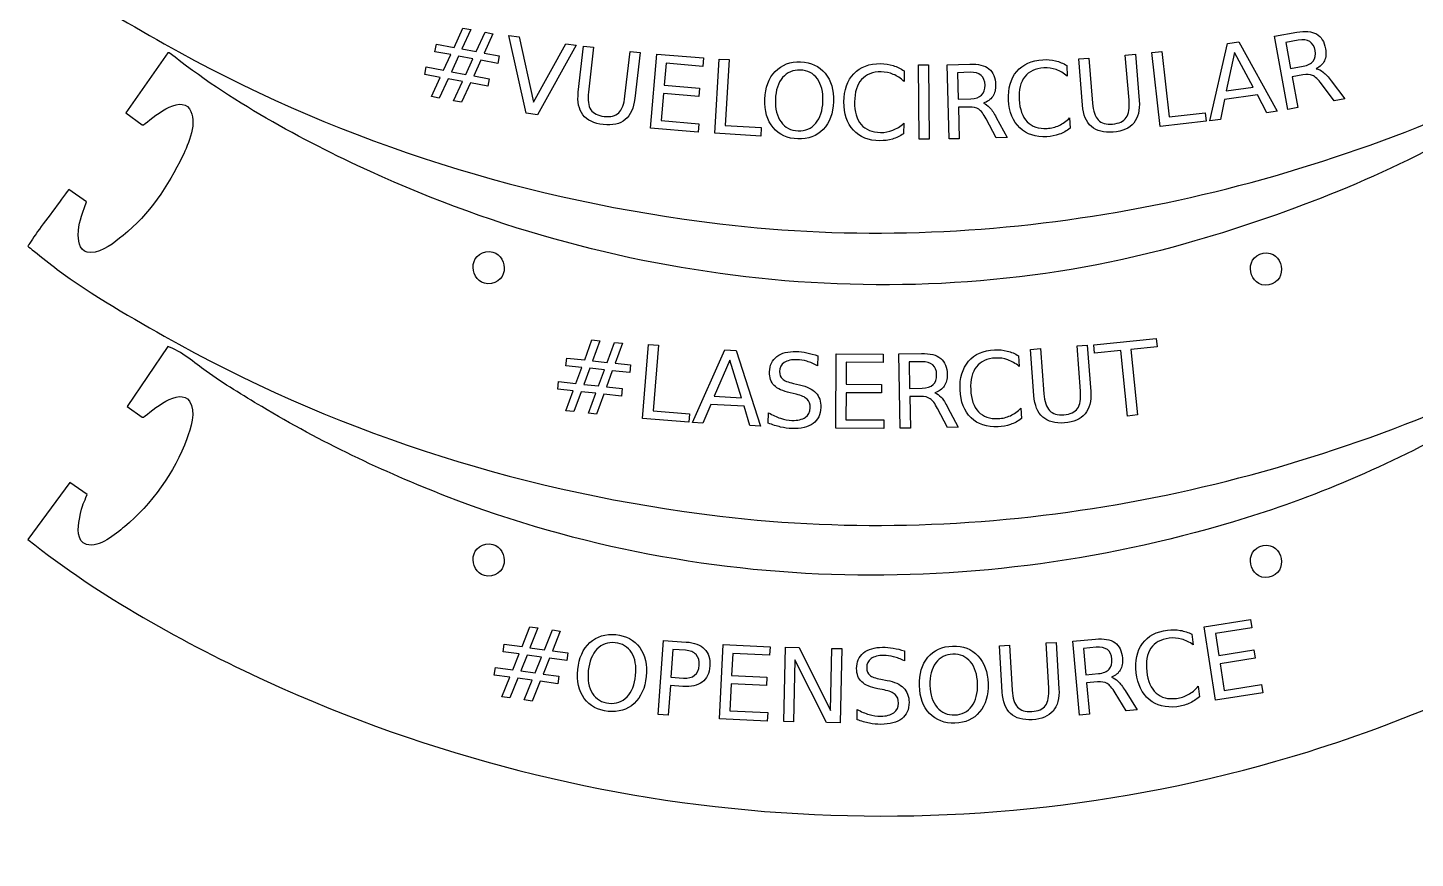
# Model space of a CAD drawing. Extents: x 2 to 268, y -2 to 104.
# Drawn here: x 2 to 88.4, y -1.7 to 50 of the extents above; entities that cross this region are included whole.
import ezdxf

# ---------------------------------------------------------------- set-up
doc = ezdxf.new("R2010")
doc.units = 0
doc.layers.add('all_text', color=7, linetype='CONTINUOUS')
doc.layers.add('original', color=7, linetype='CONTINUOUS')

msp = doc.modelspace()

# ---------------------------------------------------------------- linework, layer by layer
at = {"layer": 'all_text', "color": 7}
for points in [[(29.60292, 49.91406), (29.04889, 48.70877), (29.93876, 48.54194), (30.49584, 49.74667), (30.98344, 49.65527), (30.43245, 48.4494), (31.38327, 48.27115), (31.29527, 47.80184), (30.2256, 48.00237), (29.78488, 47.03135), (30.75399, 46.84967), (30.66659, 46.38341), (29.57863, 46.58736), (29.02517, 45.38512), (28.53757, 45.47652), (29.08798, 46.67934), (28.19507, 46.84673), (27.64465, 45.64391), (27.154, 45.73591), (27.70747, 46.93816), (26.74751, 47.11812), (26.83491, 47.58439), (27.90763, 47.38329), (28.35443, 48.35316), (27.37314, 48.53712), (27.46114, 49.00644), (28.56129, 48.80019), (29.10923, 50.00663)], [(33.0587, 44.71622), (31.98107, 49.55269), (32.62838, 49.45789), (33.51451, 45.38903), (35.53362, 49.03226), (36.17787, 48.93786), (33.76124, 44.61332)], [(72.04536, 48.48241), (72.6678, 48.55201), (73.12338, 44.47531), (75.36356, 44.72566), (75.42206, 44.20182), (72.55944, 43.88191)], [(76.74489, 49.05659), (77.44773, 49.15743), (79.85151, 44.82573), (79.20699, 44.73323), (78.62093, 45.84883), (76.55539, 45.55248), (76.30664, 44.31711), (75.65291, 44.22331)], [(77.1824, 48.49603), (76.66863, 46.09499), (78.3536, 46.33674)], [(29.73497, 48.09434), (28.84815, 48.26059), (28.40134, 47.29072), (29.29426, 47.12332)], [(41.1901, 48.39129), (44.10665, 48.14478), (44.06225, 47.61955), (41.76979, 47.81331), (41.65437, 46.44772), (43.85105, 46.26205), (43.80665, 45.73683), (41.60996, 45.92249), (41.46869, 44.25104), (43.81677, 44.05257), (43.77237, 43.52735), (40.80021, 43.77856)], [(45.08261, 48.07942), (45.70776, 48.04112), (45.45691, 43.94672), (47.70682, 43.80888), (47.67462, 43.28276), (44.79956, 43.4589)], [(50.15478, 47.90185)], [(57.49244, 47.71092), (58.11873, 47.71692), (58.16203, 43.08795), (57.53574, 43.08195)], [(66.73567, 47.67589)], [(50.13628, 47.39369)], [(56.60664, 47.33991)], [(82.28234, 47.4737)], [(61.54333, 45.32979)], [(37.65299, 30.5299), (37.19399, 29.28531), (38.0941, 29.18791), (38.55619, 30.43216), (39.04941, 30.37876), (38.59349, 29.13383), (39.55525, 29.02977), (39.50385, 28.55505), (38.42186, 28.67212), (38.05769, 27.66989), (39.03795, 27.56382), (38.98695, 27.09218), (37.88647, 27.21126), (37.42779, 25.96975), (36.93458, 26.02315), (37.39017, 27.26499), (36.48697, 27.36269), (36.03138, 26.12085), (35.53508, 26.17455), (35.99375, 27.41606), (35.02273, 27.52112), (35.07373, 27.99276), (36.1588, 27.87535), (36.52914, 28.87692), (35.53654, 28.98432), (35.58794, 29.45904), (36.70075, 29.33863), (37.15359, 30.58389)], [(40.67298, 30.30496), (41.29736, 30.25576), (40.97521, 26.16635), (43.22238, 25.98933), (43.18098, 25.46386), (40.30943, 25.69007)], [(68.41443, 30.28744), (72.31022, 30.68518), (72.36372, 30.16081), (70.72891, 29.9939), (71.14555, 25.91304), (70.51939, 25.84914), (70.10274, 29.93), (68.46793, 29.76309)], [(45.42502, 29.97149), (46.13402, 29.93319), (47.64595, 25.21558), (46.99578, 25.25068), (46.63878, 26.45922), (44.55512, 26.57179), (44.06999, 25.40874), (43.41053, 25.44434)], [(51.22509, 29.59256)], [(52.37677, 29.72484), (55.30368, 29.70894), (55.30068, 29.18185), (53.00008, 29.19435), (52.99308, 27.82391), (55.19757, 27.81201), (55.19457, 27.28492), (52.99009, 27.29692), (52.98109, 25.61952), (55.3375, 25.60672), (55.3345, 25.07963), (52.35178, 25.09583)], [(63.73203, 29.5986)], [(37.9256, 28.72587), (37.02857, 28.82297), (36.65823, 27.8214), (37.56143, 27.7237)], [(45.74468, 29.33631), (44.77208, 27.08176), (46.47182, 26.98996)], [(75.29762, 12.72583), (78.19043, 13.17157), (78.27073, 12.65062), (75.99693, 12.30026), (76.20564, 10.94579), (78.38444, 11.28151), (78.46474, 10.76056), (76.28594, 10.42484), (76.54139, 8.76699), (78.87035, 9.12585), (78.95065, 8.60489), (76.00268, 8.15065)], [(33.78591, 12.65206), (33.29155, 11.42108), (34.18852, 11.29803), (34.68595, 12.52858), (35.17744, 12.46118), (34.68615, 11.22979), (35.64456, 11.09831), (35.57966, 10.62525), (34.50146, 10.77316), (34.10881, 9.78173), (35.08565, 9.64772), (35.02115, 9.17774), (33.92452, 9.32818), (33.43058, 8.10028), (32.93909, 8.16768), (33.42996, 9.39601), (32.52991, 9.51948), (32.03905, 8.29116), (31.54449, 8.35896), (32.03842, 9.58686), (31.0708, 9.71961), (31.1353, 10.18959), (32.21658, 10.04126), (32.61536, 11.03184), (31.62624, 11.16754), (31.69114, 11.6406), (32.80006, 11.48847), (33.28827, 12.72028)], [(38.64542, 12.23548)], [(74.5359, 12.25677)], [(38.59452, 11.72954)], [(45.32365, 11.62367), (48.24722, 11.48292), (48.22182, 10.95643), (45.92385, 11.06706), (45.85795, 9.69819), (48.05992, 9.59218), (48.03452, 9.06569), (45.83256, 9.1717), (45.75186, 7.49622), (48.10558, 7.3829), (48.08018, 6.85641), (45.10087, 6.99985)], [(49.21275, 11.44653), (50.0559, 11.42773), (52.02174, 7.51035), (52.10794, 11.38202), (52.71551, 11.36852), (52.61242, 6.74049), (51.76927, 6.75929), (49.80343, 10.67667), (49.71723, 6.805), (49.10966, 6.8185)], [(59.62709, 11.52398)], [(34.00689, 10.84098), (33.113, 10.96361), (32.71421, 9.97303), (33.61425, 9.84955)], [(59.64239, 11.01571)], [(69.51799, 9.58143)]]:
    msp.add_lwpolyline(points, close=True, dxfattribs=at)
for points in [[(81.44881, 47.10301), (80.77791, 46.97972), (81.13152, 45.05547), (80.51552, 44.94227), (79.67884, 49.49521), (81.06943, 49.75075)], [(36.30367, 46.01556), (36.62937, 48.88681)], [(36.62937, 48.88681), (37.25478, 48.81591), (36.93781, 46.0216)], [(39.20838, 45.76404), (39.52535, 48.55835), (40.15076, 48.48745), (39.82505, 45.61611)], [(81.16245, 49.24451), (80.38787, 49.1022)], [(80.38787, 49.1022), (80.68489, 47.48595), (81.45946, 47.62829)], [(60.6628, 45.09155), (59.98093, 45.07275), (60.03473, 43.11702), (59.40865, 43.09982), (59.28131, 47.72724), (60.69464, 47.76614)], [(66.73573, 47.67585), (66.77103, 47.01637)], [(67.47858, 48.08296), (68.10586, 48.13476), (68.33733, 45.33207)], [(67.71643, 45.203), (67.47858, 48.08296)], [(70.61471, 45.52016), (70.38324, 48.32284), (71.01053, 48.37464), (71.24837, 45.4947)], [(56.60672, 47.33991), (56.60072, 46.67951)], [(60.70882, 47.25167), (59.92157, 47.22997)], [(59.92157, 47.22997), (59.96677, 45.58728), (60.75402, 45.60898)], [(83.20832, 46.72335), (84.06211, 45.59402), (83.40037, 45.47242), (82.60328, 46.53335)], [(62.3431, 44.44609), (63.01328, 43.19901), (62.34071, 43.18051), (61.71606, 44.3513)], [(66.91025, 44.41871), (66.94525, 43.76542)], [(56.57711, 44.07823), (56.57111, 43.42403)], [(67.59289, 27.40602), (67.38849, 30.21081), (68.01624, 30.25651), (68.22628, 27.3744)], [(51.22517, 29.59263), (51.20747, 28.98207)], [(57.63581, 27.06822), (56.9538, 27.05532), (56.9907, 25.09919), (56.36449, 25.08739), (56.27729, 29.71575), (57.6909, 29.74235)], [(63.73204, 29.59856), (63.76144, 28.93879)], [(64.48165, 29.99902), (65.1094, 30.04472), (65.31381, 27.23992)], [(64.69169, 27.11682), (64.48165, 29.99902)], [(57.7006, 29.22781), (56.91315, 29.21301)], [(56.91315, 29.21301), (56.94415, 27.56999), (57.73156, 27.58479)], [(49.70852, 27.88393), (50.08439, 27.79553)], [(49.88428, 27.20571), (49.50522, 27.29111)], [(58.51843, 27.29874), (58.51839, 27.29884)], [(48.14179, 25.40739), (48.16039, 26.05204)], [(59.31046, 26.40824), (59.9698, 25.1554), (59.29709, 25.1427), (58.68261, 26.31886)], [(63.87721, 26.33997), (63.90631, 25.6864)], [(74.53587, 12.25683), (74.61467, 11.60112)], [(42.82423, 9.01485), (42.03871, 9.07145), (41.90501, 7.21591), (41.28031, 7.26091), (41.61301, 11.87813)], [(41.61301, 11.87813), (43.02322, 11.77651)], [(42.20072, 11.31974), (42.07571, 9.58481), (42.86122, 9.52821)], [(42.98623, 11.26314), (42.20072, 11.31974)], [(62.53891, 11.54386), (63.16721, 11.58146), (63.33516, 8.77425)], [(62.7115, 8.65929), (62.53891, 11.54386)], [(65.61622, 8.91073), (65.44826, 11.71794), (66.07656, 11.75554), (66.24914, 8.87095)], [(68.65374, 9.28954), (67.97431, 9.22894), (68.1482, 7.28021), (67.52436, 7.22451), (67.11293, 11.83536), (68.5212, 11.96102)], [(68.56695, 11.44842), (67.78251, 11.37843)], [(67.78251, 11.37843), (67.92857, 9.74162), (68.713, 9.81162)], [(56.6192, 11.21986), (56.6212, 10.60905)], [(56.61931, 11.21984), (56.6192, 11.21986)], [(55.35624, 8.79097), (54.97462, 8.86407)], [(55.15847, 9.46315), (55.537, 9.38695)], [(70.37053, 8.7486), (71.11607, 7.54506), (70.44591, 7.48526), (69.75049, 8.61545)], [(74.92509, 9.01828), (75.00319, 8.36873)], [(53.67248, 6.93734), (53.67048, 7.58226)]]:
    msp.add_lwpolyline(points, dxfattribs=at)
for points in [[(81.06943, 49.75075), (81.589877, 49.84639), (81.99817, 49.80898), (82.29431, 49.63852)], [(81.87089, 49.16351), (81.695417, 49.272077), (81.45927, 49.299077), (81.16245, 49.24451)], [(82.29431, 49.63852), (82.590443, 49.46806), (82.77886, 49.163267), (82.85956, 48.72414)], [(82.21001, 48.60478), (82.161077, 48.871107), (82.048037, 49.05735), (81.87089, 49.16351)], [(82.09281, 47.9559), (82.219883, 48.122167), (82.25895, 48.33846), (82.21001, 48.60478)], [(82.85956, 48.72414), (82.912227, 48.43748), (82.88886, 48.187287), (82.78946, 47.97356)], [(48.56933, 47.30486), (48.975603, 47.72652), (49.504087, 47.925517), (50.15478, 47.90185)], [(50.15478, 47.90185), (50.803407, 47.87825), (51.313967, 47.64146), (51.68646, 47.19148)], [(53.47643, 47.16367), (53.88339, 47.589943), (54.43722, 47.7999), (55.13792, 47.79354)], [(55.13792, 47.79354), (55.414893, 47.790873), (55.674997, 47.751303), (55.91823, 47.67483)], [(55.91823, 47.67483), (56.163537, 47.600257), (56.393007, 47.488617), (56.60664, 47.33991)], [(60.69464, 47.76614), (61.223607, 47.780673), (61.621307, 47.680987), (61.88774, 47.46708)], [(63.62261, 47.30408), (64.002103, 47.75498), (64.541713, 47.99918), (65.24144, 48.03668)], [(65.24144, 48.03668), (65.518027, 48.05148), (65.780093, 48.02828), (66.02764, 47.96708)], [(66.02764, 47.96708), (66.27714, 47.908013), (66.51315, 47.81095), (66.73567, 47.67589)], [(81.45946, 47.62829), (81.75628, 47.682823), (81.967397, 47.792027), (82.09281, 47.9559)], [(82.78946, 47.97356), (82.69206, 47.760207), (82.52302, 47.593587), (82.28234, 47.4737)], [(47.92324, 45.57847), (47.94984, 46.30973), (48.165203, 46.885193), (48.56933, 47.30486)], [(49.03331, 46.92497), (48.754517, 46.59589), (48.604487, 46.139057), (48.58322, 45.55447)], [(50.13628, 47.39369), (49.681827, 47.410223), (49.31417, 47.253983), (49.03331, 46.92497)], [(51.19609, 46.84631), (50.944003, 47.194697), (50.590733, 47.377157), (50.13628, 47.39369)], [(51.54542, 45.44672), (51.566687, 46.031313), (51.450243, 46.497843), (51.19609, 46.84631)], [(51.68646, 47.19148), (52.059033, 46.74356), (52.23202, 46.15397), (52.20542, 45.42271)], [(52.85588, 45.41119), (52.862613, 46.155303), (53.069463, 46.739463), (53.47643, 47.16367)], [(53.95073, 46.80278), (53.666697, 46.482887), (53.521903, 46.017027), (53.51635, 45.4052)], [(55.17053, 47.27852), (54.641383, 47.283187), (54.234783, 47.124607), (53.95073, 46.80278)], [(55.92882, 47.12591), (55.692, 47.225217), (55.439237, 47.276087), (55.17053, 47.27852)], [(56.60072, 46.67951), (56.391673, 46.877783), (56.167707, 47.026583), (55.92882, 47.12591)], [(61.3964, 47.06278), (61.239687, 47.197013), (61.010493, 47.259977), (60.70882, 47.25167)], [(61.64566, 46.45859), (61.638193, 46.72927), (61.555107, 46.930667), (61.3964, 47.06278)], [(61.88774, 47.46708), (62.154173, 47.253153), (62.293533, 46.923033), (62.30582, 46.47672)], [(63.11295, 45.5162), (63.07315, 46.25928), (63.243037, 46.85524), (63.62261, 47.30408)], [(64.11852, 46.97357), (63.85506, 46.63653), (63.739703, 46.162523), (63.77245, 45.55155)], [(65.30616, 47.52471), (64.777747, 47.496377), (64.381867, 47.312663), (64.11852, 46.97357)], [(66.07251, 47.41985), (65.829943, 47.504143), (65.574493, 47.539097), (65.30616, 47.52471)], [(66.77103, 47.01637), (66.549983, 47.201177), (66.317143, 47.33567), (66.07251, 47.41985)], [(82.05263, 47.05951), (81.894043, 47.13335), (81.69277, 47.14785), (81.44881, 47.10301)], [(82.60328, 46.53335), (82.396793, 46.810657), (82.213243, 46.986043), (82.05263, 47.05951)], [(82.2823, 47.47371), (82.422667, 47.453243), (82.568307, 47.381227), (82.71922, 47.25766)], [(82.71922, 47.25766), (82.872167, 47.134447), (83.0352, 46.956343), (83.20832, 46.72335)], [(36.59319, 44.60659), (36.332143, 44.94617), (36.235637, 45.415827), (36.30367, 46.01556)], [(36.93781, 46.0216), (36.881877, 45.528667), (36.930917, 45.16321), (37.08493, 44.92523)], [(60.75402, 45.60898), (61.0557, 45.617313), (61.281087, 45.69279), (61.43018, 45.83541)], [(61.43018, 45.83541), (61.58128, 45.980183), (61.653107, 46.18791), (61.64566, 46.45859)], [(62.30582, 46.47672), (62.31382, 46.185373), (62.252283, 45.94174), (62.12121, 45.74582)], [(38.81943, 44.72848), (39.022817, 44.92592), (39.152467, 45.271107), (39.20838, 45.76404)], [(39.82505, 45.61611), (39.757023, 45.016377), (39.556747, 44.580387), (39.22422, 44.30814)], [(48.4422, 43.80971), (48.069627, 44.25763), (47.89664, 44.847217), (47.92324, 45.57847)], [(48.58322, 45.55447), (48.56202, 44.971943), (48.6785, 44.506447), (48.93266, 44.15798)], [(51.09544, 44.07931), (51.37424, 44.40839), (51.524233, 44.864193), (51.54542, 45.44672)], [(52.20542, 45.42271), (52.178887, 44.693523), (51.963523, 44.118063), (51.55933, 43.69633)], [(53.44452, 43.64775), (53.04536, 44.081337), (52.849147, 44.66915), (52.85588, 45.41119)], [(53.51635, 45.4052), (53.511017, 44.795447), (53.64733, 44.327037), (53.92529, 43.99997)], [(61.25277, 44.9558), (61.10741, 45.053127), (60.910753, 45.098377), (60.6628, 45.09155)], [(61.71606, 44.3513), (61.554627, 44.657033), (61.400197, 44.858533), (61.25277, 44.9558)], [(62.12121, 45.74582), (61.99219, 45.54996), (61.799563, 45.411283), (61.54333, 45.32979)], [(61.54335, 45.32979), (61.67891, 45.288057), (61.811757, 45.194527), (61.94189, 45.0492)], [(61.94189, 45.0492), (62.07409, 44.903953), (62.207827, 44.702917), (62.3431, 44.44609)], [(63.81079, 43.79305), (63.385277, 44.20081), (63.152663, 44.775193), (63.11295, 45.5162)], [(63.77245, 45.55155), (63.805117, 44.942643), (63.970477, 44.48368), (64.26853, 44.17466)], [(68.27394, 43.87703), (67.951947, 44.159483), (67.76611, 44.601473), (67.71643, 45.203)], [(68.33733, 45.33207), (68.378197, 44.837663), (68.497243, 44.488677), (68.69447, 44.28511)], [(70.43417, 44.42879), (70.595363, 44.661957), (70.655543, 45.025747), (70.61471, 45.52016)], [(71.24837, 45.4947), (71.298037, 44.893167), (71.1862, 44.426593), (70.91286, 44.09498)], [(37.85971, 43.99797), (37.278463, 44.063903), (36.85629, 44.266777), (36.59319, 44.60659)], [(37.08493, 44.92523), (37.239157, 44.689303), (37.516523, 44.548623), (37.91703, 44.50319)], [(39.22422, 44.30814), (38.893747, 44.03566), (38.43891, 43.93227), (37.85971, 43.99797)], [(37.91703, 44.50319), (38.315483, 44.45799), (38.616283, 44.533087), (38.81943, 44.72848)], [(48.93266, 44.15798), (49.18888, 43.80944), (49.544217, 43.626903), (49.99867, 43.61037)], [(64.26853, 44.17466), (64.566503, 43.867707), (64.979693, 43.72839), (65.5081, 43.75671)], [(66.25886, 43.94288), (66.493093, 44.052727), (66.710223, 44.211337), (66.91025, 44.41871)], [(68.69447, 44.28511), (68.891557, 44.08361), (69.190953, 43.999447), (69.59266, 44.03262)], [(69.59266, 44.03262), (69.992307, 44.06562), (70.27281, 44.197677), (70.43417, 44.42879)], [(70.91286, 44.09498), (70.64156, 43.763533), (70.215443, 43.57382), (69.63451, 43.52584)], [(49.98019, 43.10221), (49.329503, 43.125877), (48.81684, 43.36171), (48.4422, 43.80971)], [(51.55933, 43.69633), (51.155203, 43.276657), (50.628823, 43.078617), (49.98019, 43.10221)], [(49.99867, 43.61037), (50.453123, 43.593837), (50.818713, 43.75015), (51.09544, 44.07931)], [(55.09434, 42.99093), (54.393633, 42.997597), (53.843693, 43.216537), (53.44452, 43.64775)], [(53.92529, 43.99997), (54.203477, 43.67497), (54.60714, 43.51007), (55.13628, 43.50527)], [(55.13628, 43.50527), (55.404987, 43.502603), (55.658633, 43.548877), (55.89722, 43.64409)], [(56.57111, 43.42403), (56.350657, 43.277197), (56.11711, 43.16769), (55.87047, 43.09551)], [(55.89722, 43.64409), (56.137873, 43.739063), (56.364503, 43.883777), (56.57711, 44.07823)], [(65.49847, 43.24076), (64.798743, 43.203227), (64.236183, 43.387323), (63.81079, 43.79305)], [(66.26654, 43.3937), (66.02696, 43.30634), (65.770937, 43.25536), (65.49847, 43.24076)], [(65.5081, 43.75671), (65.776433, 43.77111), (66.026687, 43.833167), (66.25886, 43.94288)], [(66.94525, 43.76542), (66.734417, 43.60508), (66.50818, 43.481173), (66.26654, 43.3937)], [(69.63451, 43.52584), (69.051517, 43.477707), (68.597993, 43.59477), (68.27394, 43.87703)], [(55.87047, 43.09551), (55.62589, 43.02331), (55.36718, 42.98845), (55.09434, 42.99093)], [(48.2153, 28.59399), (48.2271, 29.003097), (48.380023, 29.32127), (48.67407, 29.54851)], [(48.67407, 29.54851), (48.970143, 29.77569), (49.37129, 29.881957), (49.87751, 29.86731)], [(49.87751, 29.86731), (50.094463, 29.86131), (50.31498, 29.835277), (50.53906, 29.78921)], [(50.53906, 29.78921), (50.76314, 29.74341), (50.991817, 29.67786), (51.22509, 29.59256)], [(57.6909, 29.74235), (58.219973, 29.75235), (58.616797, 29.64922), (58.88137, 29.43296)], [(58.88137, 29.43296), (59.145937, 29.216733), (59.282427, 28.885417), (59.29084, 28.43901)], [(60.61575, 29.2549), (60.99929, 29.70236), (61.54108, 29.941683), (62.24112, 29.97287)], [(62.30122, 29.46033), (61.772573, 29.436797), (61.37505, 29.256667), (61.10865, 28.91994)], [(62.24112, 29.97287), (62.517833, 29.985203), (62.77968, 29.959637), (63.02666, 29.89617)], [(63.06659, 29.34856), (62.82479, 29.435033), (62.569667, 29.47229), (62.30122, 29.46033)], [(63.02666, 29.89617), (63.27562, 29.834837), (63.510743, 29.735647), (63.73203, 29.5986)], [(48.50439, 27.75742), (48.301443, 27.961813), (48.20508, 28.24067), (48.2153, 28.59399)], [(48.84593, 28.62541), (48.83993, 28.420857), (48.8964, 28.26413), (49.01534, 28.15523)], [(49.13808, 29.1815), (48.95036, 29.054587), (48.852977, 28.869223), (48.84593, 28.62541)], [(49.93413, 29.357), (49.59321, 29.366867), (49.32786, 29.308367), (49.13808, 29.1815)], [(50.54227, 29.25566), (50.333137, 29.317527), (50.130423, 29.351307), (49.93413, 29.357)], [(51.20747, 28.98207), (50.973143, 29.102583), (50.75141, 29.19378), (50.54227, 29.25566)], [(58.38652, 29.03295), (58.230973, 29.168537), (58.002333, 29.23349), (57.7006, 29.22781)], [(58.63053, 28.42663), (58.625197, 28.697363), (58.54386, 28.89947), (58.38652, 29.03295)], [(60.08997, 27.4717), (60.056837, 28.215107), (60.232097, 28.809507), (60.61575, 29.2549)], [(61.10865, 28.91994), (60.842163, 28.585287), (60.722533, 28.112337), (60.74976, 27.50109)], [(63.76144, 28.93879), (63.542073, 29.125583), (63.310457, 29.262173), (63.06659, 29.34856)], [(49.50522, 27.29111), (49.040953, 27.397597), (48.707343, 27.553033), (48.50439, 27.75742)], [(49.01534, 28.15523), (49.136327, 28.04833), (49.367387, 27.957897), (49.70852, 27.88393)], [(50.08439, 27.79553), (50.548783, 27.693177), (50.888263, 27.526197), (51.10283, 27.29459)], [(57.73156, 27.58479), (58.033293, 27.59079), (58.259323, 27.664307), (58.40965, 27.80534)], [(58.40965, 27.80534), (58.562003, 27.948793), (58.63563, 28.15589), (58.63053, 28.42663)], [(59.0999, 27.70975), (58.969187, 27.515017), (58.775363, 27.378013), (58.51843, 27.29874)], [(59.29084, 28.43901), (59.296173, 28.147603), (59.232527, 27.904517), (59.0999, 27.70975)], [(50.56089, 26.89767), (50.426163, 27.029777), (50.200627, 27.132457), (49.88428, 27.20571)], [(50.75623, 26.3585), (50.762897, 26.58578), (50.697783, 26.765503), (50.56089, 26.89767)], [(51.10283, 27.29459), (51.319523, 27.064983), (51.422433, 26.762157), (51.41156, 26.38611)], [(58.22458, 26.92735), (58.080073, 27.02593), (57.883817, 27.072887), (57.63581, 27.06822)], [(58.68261, 26.31886), (58.523837, 26.62598), (58.37116, 26.82881), (58.22458, 26.92735)], [(58.51839, 27.29884), (58.653583, 27.255907), (58.785617, 27.161227), (58.91449, 27.0148)], [(58.91449, 27.0148), (59.045423, 26.868413), (59.177413, 26.666227), (59.31046, 26.40824)], [(60.77222, 25.74232), (60.350413, 26.153907), (60.122997, 26.730367), (60.08997, 27.4717)], [(60.74976, 27.50109), (60.776893, 26.891917), (60.938103, 26.43148), (61.23339, 26.11978)], [(65.23637, 25.78553), (64.917117, 26.07107), (64.735557, 26.514833), (64.69169, 27.11682)], [(65.31381, 27.23992), (65.349877, 26.74514), (65.465547, 26.395023), (65.66082, 26.18957)], [(67.40183, 26.31644), (67.565263, 26.54804), (67.62895, 26.911233), (67.59289, 27.40602)], [(68.22628, 27.3744), (68.270147, 26.77242), (68.15381, 26.30695), (67.87727, 25.97799)], [(48.16039, 26.05204), (48.41041, 25.90212), (48.65628, 25.787477), (48.898, 25.70811)], [(50.4475, 25.76566), (50.645787, 25.900547), (50.748697, 26.09816), (50.75623, 26.3585)], [(51.41156, 26.38611), (51.39856, 25.93775), (51.237897, 25.602223), (50.92957, 25.37953)], [(61.23339, 26.11978), (61.528583, 25.810153), (61.9405, 25.667113), (62.46914, 25.69066)], [(63.22155, 25.87005), (63.456763, 25.977777), (63.675317, 26.134417), (63.87721, 26.33997)], [(65.66082, 26.18957), (65.855953, 25.98617), (66.154523, 25.89912), (66.55653, 25.92842)], [(66.55653, 25.92842), (66.956483, 25.957553), (67.23825, 26.086893), (67.40183, 26.31644)], [(67.87727, 25.97799), (67.60279, 25.649177), (67.174863, 25.463587), (66.59349, 25.42122)], [(48.90095, 25.1652), (48.656503, 25.221867), (48.40345, 25.302597), (48.14179, 25.40739)], [(48.898, 25.70811), (49.13972, 25.628743), (49.378353, 25.585653), (49.6139, 25.57884)], [(49.59924, 25.0706), (49.38022, 25.077267), (49.147457, 25.1088), (48.90095, 25.1652)], [(50.92957, 25.37953), (50.623283, 25.156783), (50.17984, 25.053807), (49.59924, 25.0706)], [(49.6139, 25.57884), (49.971347, 25.568507), (50.249213, 25.63078), (50.4475, 25.76566)], [(62.45486, 25.17482), (61.75482, 25.14362), (61.19394, 25.332787), (60.77222, 25.74232)], [(63.22427, 25.32082), (62.98391, 25.235627), (62.72744, 25.18696), (62.45486, 25.17482)], [(62.46914, 25.69066), (62.737593, 25.702593), (62.988397, 25.76239), (63.22155, 25.87005)], [(63.90631, 25.6864), (63.694037, 25.527967), (63.46669, 25.406107), (63.22427, 25.32082)], [(66.59349, 25.42122), (66.010063, 25.378687), (65.55769, 25.500123), (65.23637, 25.78553)], [(37.0251, 11.74092), (37.457453, 12.135787), (37.99756, 12.30064), (38.64542, 12.23548)], [(38.64542, 12.23548), (39.291213, 12.170547), (39.785617, 11.90165), (40.12863, 11.42879)], [(71.45418, 11.6803), (71.803073, 12.155273), (72.32538, 12.434567), (73.0211, 12.51818)], [(73.0211, 12.51818), (73.296107, 12.551247), (73.559137, 12.54538), (73.81019, 12.50058)], [(73.81019, 12.50058), (74.063043, 12.458113), (74.304947, 12.376843), (74.5359, 12.25677)], [(36.27012, 10.0593), (36.343347, 10.78736), (36.595007, 11.3479), (37.0251, 11.74092)], [(37.46388, 11.33219), (37.164647, 11.021577), (36.98576, 10.57525), (36.92722, 9.99321)], [(38.59452, 11.72954), (38.142053, 11.775073), (37.765173, 11.642623), (37.46388, 11.33219)], [(39.61723, 11.11562), (39.387897, 11.479393), (39.046993, 11.684033), (38.59452, 11.72954)], [(40.12863, 11.42879), (40.47185, 10.958003), (40.60685, 10.358577), (40.53363, 9.63051)], [(43.64415, 10.98881), (43.496237, 11.15075), (43.27693, 11.242193), (42.98623, 11.26314)], [(43.02322, 11.77651), (43.540713, 11.739243), (43.92294, 11.593573), (44.1699, 11.3395)], [(44.1699, 11.3395), (44.419073, 11.08736), (44.527393, 10.735533), (44.49486, 10.28402)], [(54.07104, 11.09346), (54.359633, 11.33008), (54.757143, 11.449243), (55.26357, 11.45095)], [(55.26357, 11.45095), (55.48061, 11.451617), (55.70185, 11.432717), (55.92729, 11.39425)], [(55.92729, 11.39425), (56.15273, 11.355717), (56.383403, 11.29758), (56.61931, 11.21984)], [(58.08478, 10.82304), (58.46216, 11.270747), (58.976263, 11.504393), (59.62709, 11.52398)], [(59.62709, 11.52398), (60.27585, 11.543513), (60.801007, 11.341143), (61.20256, 10.91687)], [(68.5212, 11.96102), (69.048273, 12.00802), (69.451347, 11.93296), (69.73042, 11.73584)], [(69.26484, 11.30213), (69.100173, 11.426483), (68.867543, 11.475247), (68.56695, 11.44842)], [(69.55075, 10.7144), (69.526683, 10.984113), (69.43138, 11.180023), (69.26484, 11.30213)], [(69.73042, 11.73584), (70.0095, 11.538693), (70.16888, 11.21776), (70.20856, 10.77304)], [(71.06367, 9.86268), (70.97487, 10.6015), (71.10504, 11.207373), (71.45418, 11.6803)], [(71.97078, 11.38325), (71.730147, 11.02955), (71.646333, 10.54896), (71.71934, 9.94148)], [(73.11943, 12.0116), (72.594043, 11.948467), (72.21116, 11.739017), (71.97078, 11.38325)], [(73.89104, 11.9576), (73.643433, 12.025693), (73.38623, 12.043693), (73.11943, 12.0116)], [(74.61467, 11.60112), (74.38191, 11.770933), (74.1407, 11.88976), (73.89104, 11.9576)], [(39.87651, 9.69659), (39.935043, 10.278637), (39.848617, 10.751647), (39.61723, 11.11562)], [(43.83614, 10.33149), (43.856073, 10.607757), (43.792077, 10.826863), (43.64415, 10.98881)], [(53.64332, 10.12464), (53.641987, 10.533913), (53.78456, 10.856853), (54.07104, 11.09346)], [(54.54645, 10.74164), (54.36293, 10.608727), (54.27158, 10.420313), (54.2724, 10.1764)], [(55.33643, 10.94273), (54.995363, 10.941397), (54.732037, 10.874367), (54.54645, 10.74164)], [(55.94752, 10.86103), (55.736493, 10.916163), (55.532797, 10.943397), (55.33643, 10.94273)], [(56.6212, 10.60905), (56.383107, 10.721937), (56.158547, 10.80593), (55.94752, 10.86103)], [(57.55474, 9.05757), (57.53274, 9.788977), (57.70942, 10.377467), (58.08478, 10.82304)], [(58.57297, 10.4748), (58.316637, 10.127933), (58.19727, 9.662143), (58.21487, 9.07743)], [(59.64239, 11.01571), (59.187843, 11.002043), (58.83137, 10.82174), (58.57297, 10.4748)], [(60.7362, 10.5399), (60.46154, 10.870787), (60.096937, 11.02939), (59.64239, 11.01571)], [(61.17768, 9.1666), (61.16008, 9.751313), (61.01292, 10.20908), (60.7362, 10.5399)], [(61.20256, 10.91687), (61.604047, 10.494677), (61.815797, 9.917877), (61.83781, 9.18647)], [(69.37397, 10.07916), (69.51589, 10.23294), (69.574817, 10.444687), (69.55075, 10.7144)], [(70.20856, 10.77304), (70.234493, 10.48274), (70.188047, 10.23579), (70.06922, 10.03219)], [(36.67512, 8.26101), (36.3319, 8.731803), (36.1969, 9.331233), (36.27012, 10.0593)], [(36.92722, 9.99321), (36.868887, 9.413223), (36.955417, 8.94124), (37.18681, 8.57726)], [(39.34016, 8.3607), (39.639393, 8.671313), (39.818177, 9.11661), (39.87651, 9.69659)], [(40.53363, 9.63051), (40.46061, 8.904497), (40.20895, 8.343953), (39.77865, 7.94888)], [(42.86122, 9.52821), (43.15192, 9.507277), (43.38207, 9.566337), (43.55167, 9.70539)], [(43.55167, 9.70539), (43.721263, 9.844457), (43.816087, 10.053157), (43.83614, 10.33149)], [(44.49486, 10.28402), (44.461993, 9.82838), (44.304203, 9.493657), (44.02149, 9.27985)], [(53.95926, 9.29784), (53.74982, 9.495573), (53.644507, 9.771173), (53.64332, 10.12464)], [(54.2724, 10.1764), (54.273067, 9.971767), (54.334567, 9.816943), (54.4569, 9.71193)], [(54.4569, 9.71193), (54.581267, 9.608997), (54.815123, 9.52607), (55.15847, 9.46315)], [(68.713, 9.81162), (69.013593, 9.83842), (69.233917, 9.9276), (69.37397, 10.07916)], [(70.06922, 10.03219), (69.95248, 9.82877), (69.768737, 9.678517), (69.51799, 9.58143)], [(69.51799, 9.58149), (69.655857, 9.548157), (69.7942, 9.462963), (69.93302, 9.32591)], [(71.87374, 8.18935), (71.42224, 8.56813), (71.152217, 9.125907), (71.06367, 9.86268)], [(71.71934, 9.94148), (71.792107, 9.33606), (71.987407, 8.889017), (72.30524, 8.60035)], [(44.02149, 9.27985), (43.740803, 9.06589), (43.341717, 8.977557), (42.82423, 9.01485)], [(54.97462, 8.86407), (54.507153, 8.955517), (54.1687, 9.100107), (53.95926, 9.29784)], [(56.04244, 8.50492), (55.903513, 8.632613), (55.67478, 8.727963), (55.35624, 8.79097)], [(55.537, 9.38695), (56.004453, 9.299637), (56.349147, 9.143697), (56.57108, 8.91913)], [(56.57108, 8.91913), (56.795073, 8.696643), (56.907703, 8.3973), (56.90897, 8.0211)], [(58.18999, 7.32716), (57.788503, 7.74936), (57.576753, 8.326163), (57.55474, 9.05757)], [(58.21487, 9.07743), (58.232403, 8.494783), (58.379533, 8.03805), (58.65626, 7.70723)], [(60.81949, 7.77233), (61.075823, 8.119197), (61.19522, 8.583953), (61.17768, 9.1666)], [(61.83781, 9.18647), (61.859743, 8.457123), (61.683063, 7.86863), (61.30777, 7.42099)], [(63.23885, 7.32104), (62.92333, 7.610707), (62.747547, 8.05679), (62.7115, 8.65929)], [(63.33516, 8.77425), (63.364827, 8.279043), (63.475943, 7.92745), (63.66851, 7.71947)], [(65.41102, 7.82373), (65.577447, 8.053183), (65.645847, 8.415517), (65.61622, 8.91073)], [(66.24914, 8.87095), (66.285207, 8.268443), (66.162833, 7.80452), (65.88202, 7.47918)], [(69.25094, 9.19034), (69.099873, 9.278547), (68.900807, 9.311613), (68.65374, 9.28954)], [(69.75049, 8.61545), (69.570577, 8.910683), (69.40406, 9.102313), (69.25094, 9.19034)], [(69.93302, 9.32591), (70.073893, 9.189063), (70.21973, 8.996627), (70.37053, 8.7486)], [(74.30653, 8.50048), (74.533003, 8.625553), (74.73919, 8.798153), (74.92509, 9.01828)], [(38.16481, 7.45678), (37.516957, 7.521913), (37.020393, 7.78999), (36.67512, 8.26101)], [(37.18681, 8.57726), (37.420257, 8.21308), (37.763217, 8.008237), (38.21569, 7.96273)], [(39.77865, 7.94888), (39.348557, 7.555867), (38.81061, 7.391833), (38.16481, 7.45678)], [(38.21569, 7.96273), (38.668157, 7.917197), (39.04298, 8.049853), (39.34016, 8.3607)], [(55.96564, 7.36984), (56.159473, 7.511053), (56.25595, 7.711887), (56.25507, 7.97234)], [(56.25507, 7.97234), (56.254403, 8.199713), (56.183527, 8.37724), (56.04244, 8.50492)], [(56.90897, 8.0211), (56.910303, 7.572547), (56.760553, 7.23201), (56.45972, 6.99949)], [(64.56075, 7.44671), (64.961043, 7.470643), (65.244467, 7.596317), (65.41102, 7.82373)], [(73.59421, 7.74969), (72.89849, 7.666077), (72.325, 7.81263), (71.87374, 8.18935)], [(72.30524, 8.60035), (72.622833, 8.313737), (73.044323, 8.202003), (73.56971, 8.26515)], [(73.56971, 8.26515), (73.836503, 8.297217), (74.08211, 8.37566), (74.30653, 8.50048)], [(74.3505, 7.95301), (74.117213, 7.850023), (73.865117, 7.78225), (73.59421, 7.74969)], [(75.00319, 8.36873), (74.80341, 8.194817), (74.585847, 8.056243), (74.3505, 7.95301)], [(53.67048, 7.58226), (53.925207, 7.440493), (54.174647, 7.333847), (54.4188, 7.26232)], [(54.43906, 6.71978), (54.19292, 6.76858), (53.937393, 6.8411), (53.67248, 6.93734)], [(54.4188, 7.26232), (54.66296, 7.190793), (54.90286, 7.155427), (55.1385, 7.15622)], [(55.1385, 7.15622), (55.4961, 7.157553), (55.771813, 7.22876), (55.96564, 7.36984)], [(56.45972, 6.99949), (56.160773, 6.76697), (55.72088, 6.649733), (55.14004, 6.64778)], [(59.77157, 6.72334), (59.120737, 6.70374), (58.593543, 6.905013), (58.18999, 7.32716)], [(58.65626, 7.70723), (58.935053, 7.37647), (59.301723, 7.21793), (59.75627, 7.23161)], [(59.75627, 7.23161), (60.210817, 7.245277), (60.565223, 7.425517), (60.81949, 7.77233)], [(61.30777, 7.42099), (60.932397, 6.975417), (60.42033, 6.742867), (59.77157, 6.72334)], [(64.59112, 6.93913), (64.007187, 6.904197), (63.55643, 7.0315), (63.23885, 7.32104)], [(63.66851, 7.71947), (63.860983, 7.513557), (64.158397, 7.422637), (64.56075, 7.44671)], [(65.88202, 7.47918), (65.603293, 7.15396), (65.172993, 6.973943), (64.59112, 6.93913)], [(55.14004, 6.64778), (54.920933, 6.647113), (54.687273, 6.671113), (54.43906, 6.71978)]]:
    msp.add_open_spline(points, degree=3, dxfattribs=at)
at = {"layer": 'original', "color": 7}
for points in [[(10.822214, 48.46401), (10.737544, 48.46401), (8.112877, 44.73868), (9.128877, 43.97668), (9.213544, 43.97668)], [(5.663461, 39.19593), (4.561948, 39.95797)], [(10.737484, 30.17603), (8.197484, 26.4507), (9.128817, 25.77337), (9.213484, 25.77337)], [(5.697632, 20.96375), (4.632394, 21.70639), (2.016817, 18.15333)]]:
    msp.add_lwpolyline(points, dxfattribs=at)
for points in [[(4.218273, 52.90253), (6.499236, 51.28954), (8.967413, 49.86689), (11.41494, 48.52272)], [(23.352881, 41.07185), (19.000083, 43.07024), (14.585054, 45.47994), (10.822214, 48.46401)], [(11.41494, 48.52272), (21.882027, 42.77436), (33.268932, 39.24114), (45.112275, 37.82018)], [(9.213544, 43.97668), (9.734498, 44.39011), (11.449506, 45.88701), (12.084591, 44.97338)], [(45.112275, 37.82018), (61.634129, 35.83788), (78.487283, 39.0376), (93.54161, 45.95013)], [(12.084591, 44.97338), (12.624087, 44.19732), (12.009491, 42.76129), (11.64788, 42.02935)], [(91.678883, 43.71083), (86.117976, 40.60686), (80.270388, 38.32239), (74.152883, 36.58613)], [(11.64788, 42.02935), (10.735173, 40.1815), (9.578373, 38.39063), (7.943544, 37.0904)], [(74.152883, 36.58613), (57.438666, 31.84225), (39.041784, 33.869), (23.352881, 41.07185)], [(4.561948, 39.95797), (4.085597, 39.31425), (2.989054, 37.85596), (2.524877, 37.20335)], [(5.153202, 37.11868), (5.179068, 37.92962), (5.312779, 38.14777), (5.663461, 39.19593)], [(2.524877, 37.20335), (2.382476, 37.00311), (2.002395, 36.42992), (2.002395, 36.42992)], [(2.002395, 36.42992), (2.002395, 36.42992), (3.754042, 35.0275), (4.218211, 34.69925)], [(5.911612, 36.02961), (5.288186, 36.01831), (5.136581, 36.59747), (5.153202, 37.11868)], [(7.943544, 37.0904), (7.376108, 36.63913), (6.678311, 36.04367), (5.911612, 36.02961)], [(30.888191, 34.10114), (29.625557, 33.87567), (29.274191, 35.84459), (30.549525, 36.07234)], [(30.549525, 36.07234), (31.812159, 36.29781), (32.163525, 34.32889), (30.888191, 34.10114)], [(79.317527, 34.01643), (78.054892, 33.79096), (77.703526, 35.75988), (78.97886, 35.98764)], [(78.97886, 35.98764), (80.241494, 36.21311), (80.592861, 34.24418), (79.317527, 34.01643)], [(4.218211, 34.69925), (6.499164, 33.08626), (8.967359, 31.66361), (11.414877, 30.31944)], [(11.414877, 30.31944), (21.881964, 24.57108), (33.268784, 21.03786), (45.112212, 19.61723)], [(13.108151, 28.64018), (12.389923, 29.1492), (11.573059, 29.899), (10.737484, 30.17603)], [(16.579484, 26.43377), (15.407782, 27.1354), (14.222449, 27.85032), (13.108151, 28.64018)], [(9.213484, 25.77337), (9.734438, 26.18679), (11.449446, 27.6837), (12.084531, 26.77006)], [(45.112212, 19.61723), (61.634066, 17.63434), (78.48722, 20.8344), (93.541547, 27.74684)], [(12.084531, 26.77006), (12.528523, 26.13142), (12.137781, 25.06648), (11.907493, 24.4187)], [(28.094151, 20.8467), (24.113717, 22.38848), (20.243011, 24.23997), (16.579484, 26.43377)], [(93.372154, 26.48457), (89.007587, 23.866), (84.318831, 21.62826), (79.48682, 20.01603)], [(11.907493, 24.4187), (11.180037, 22.37248), (9.697862, 20.3293), (8.028151, 18.95431)], [(5.217624, 19.42337), (5.432322, 20.54342), (5.50109, 20.35401), (5.697632, 20.96375)], [(79.48682, 20.01603), (62.766592, 14.43735), (44.610756, 14.4492), (28.094151, 20.8467)], [(5.66121, 17.85195), (5.028013, 18.02806), (5.123432, 18.9323), (5.217624, 19.42337)], [(8.028151, 18.95431), (7.453992, 18.48187), (6.485186, 17.62251), (5.66121, 17.85195)], [(2.016817, 18.15333), (6.503753, 14.59225), (11.718601, 11.70935), (16.918151, 9.32175)], [(30.888442, 15.89773), (29.625808, 15.67251), (29.274442, 17.64101), (30.549776, 17.86877)], [(30.549776, 17.86877), (31.81241, 18.09398), (32.163776, 16.12548), (30.888442, 15.89773)], [(79.317778, 15.81303), (78.055143, 15.58782), (77.703777, 17.55632), (78.979111, 17.78407)], [(78.979111, 17.78407), (80.241745, 18.00928), (80.593112, 16.04078), (79.317778, 15.81303)], [(81.77282, 4.94787), (88.170234, 6.93584), (94.352594, 9.66295), (100.14549, 13.02422)], [(16.918151, 9.32175), (37.203184, 0.00926), (60.419801, -1.68831), (81.77282, 4.94787)]]:
    msp.add_open_spline(points, degree=3, dxfattribs=at)

doc.saveas('drawing.dxf')
